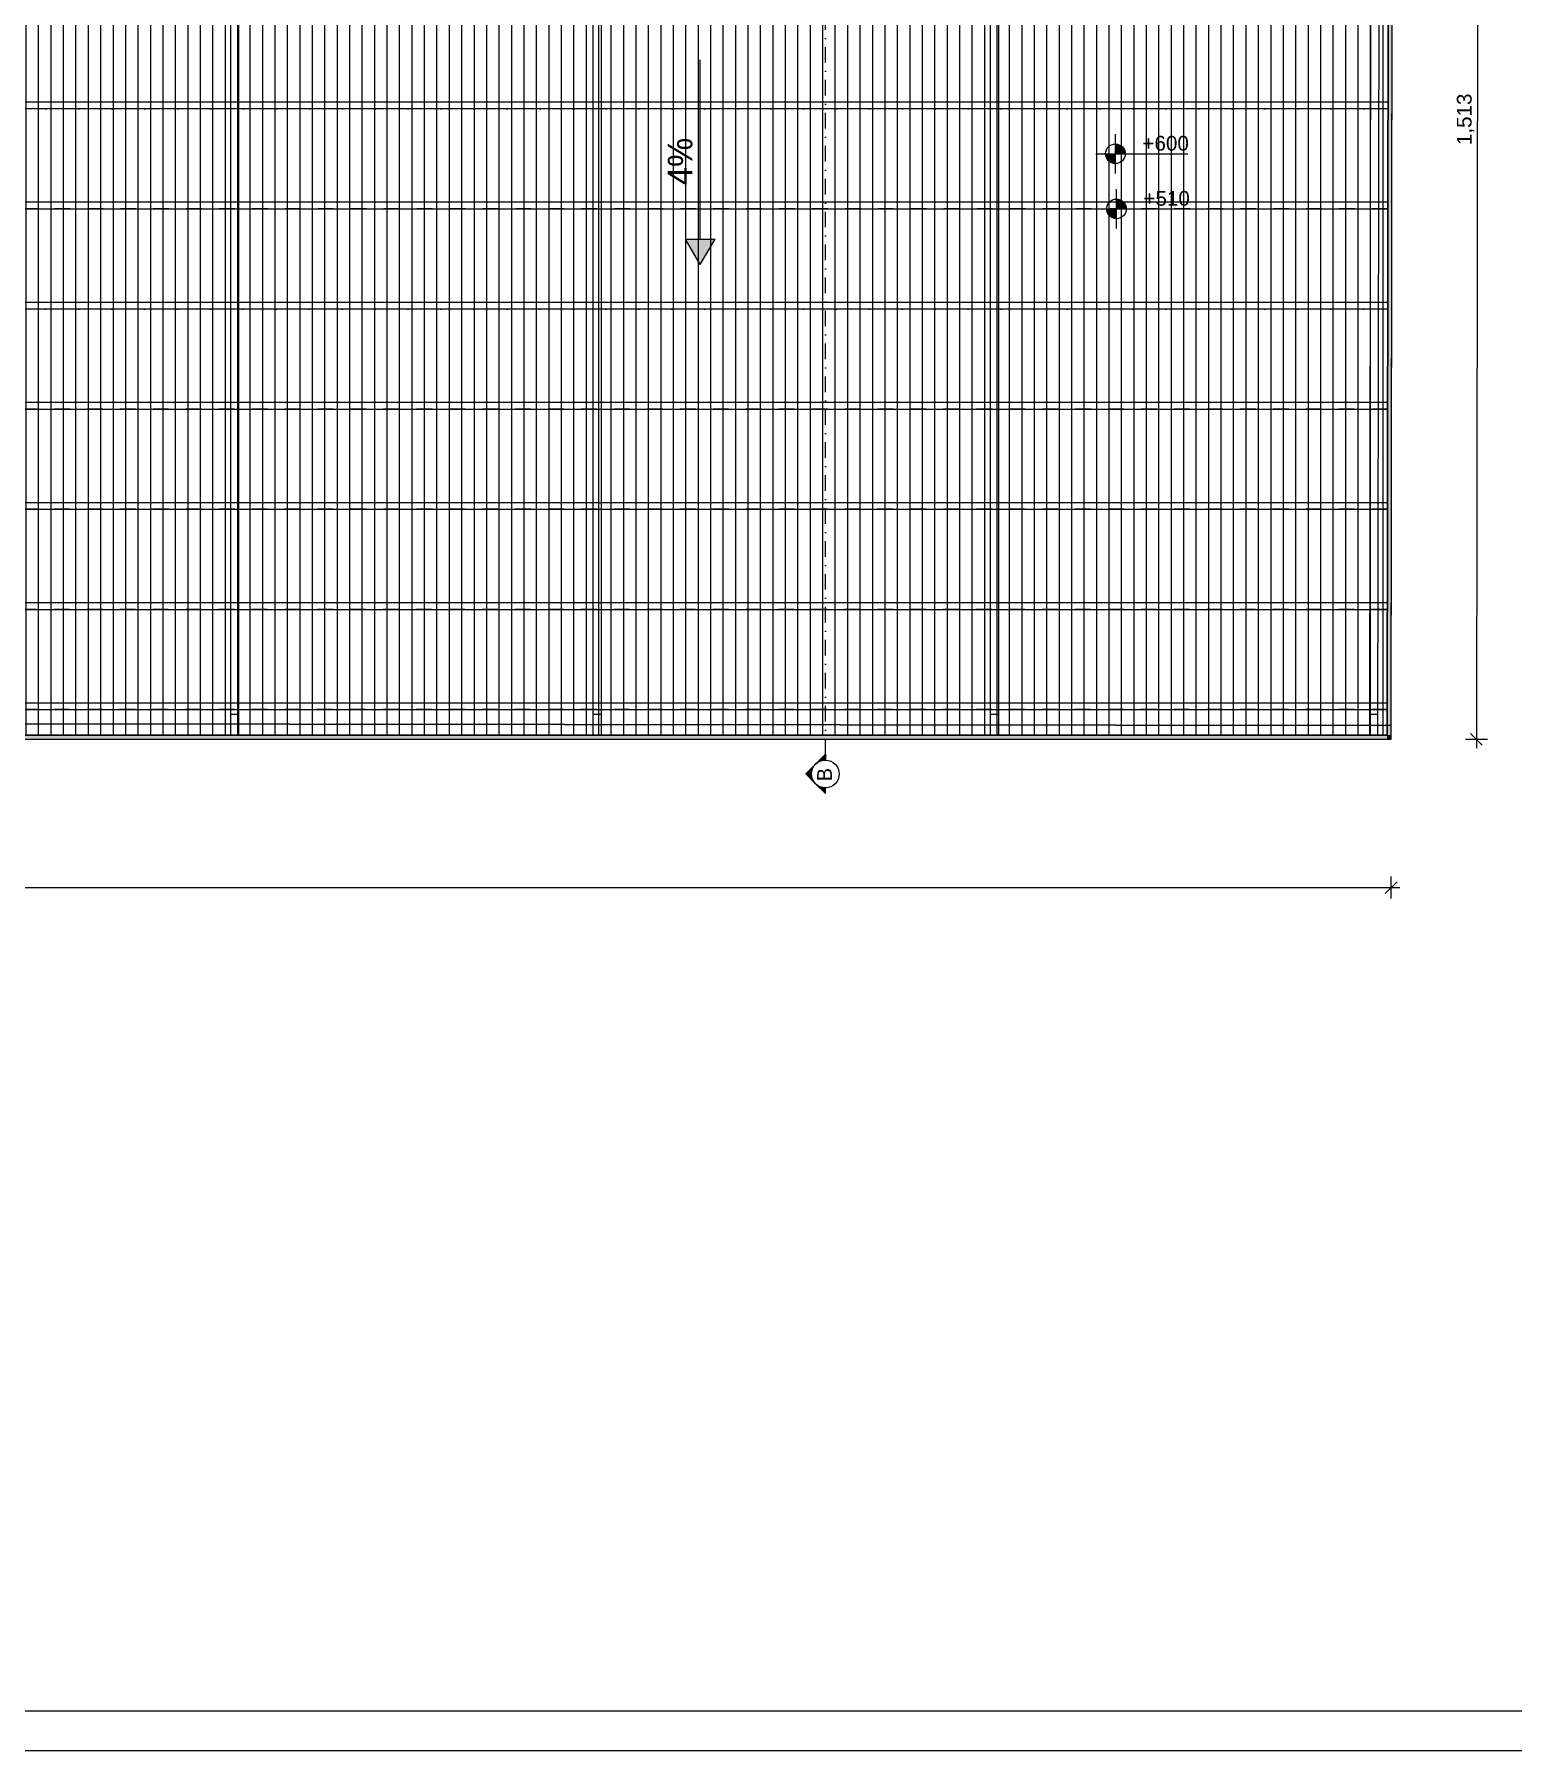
# Model space of a CAD drawing. Header units: millimetres. Extents: x 103307 to 160698, y 10268 to 50848.
# Drawn here: x 132099 to 150151, y 10268 to 31230 of the extents above; entities that cross this region are included whole.
import ezdxf

# ---------------------------------------------------------------- set-up
doc = ezdxf.new("R2010")
doc.units = ezdxf.units.MM
doc.header["$MEASUREMENT"] = 0
doc.linetypes.add('Dot & Dashed', pattern=[402.166657447815, 190.499999999958, -105.83333333331, 0, -105.833324114547])
for name, color, linetype, lineweight in [('02. Tabela Projekti zbatues_Pen_No__1', 7, 'Continuous', 5), ('0_Pen_No__7', 7, 'Continuous', 5), ('A - kanalet e ventilimit_Pen_No__22', 8, 'Continuous', 5), ('A - Pllaka meskatit_Pen_No__7', 7, 'Continuous', 5), ('Structural - Bearing_Pen_No__1', 7, 'Continuous', 5)]:
    doc.layers.add(name, color=color, linetype=linetype, lineweight=lineweight)
for name, color, linetype, lineweight, true_color in [('0_Pen_No__241', 7, 'Continuous', 5, 0xe8e8e8), ('0_Pen_No__68', 7, 'Continuous', 5, 0xfd4435), ('A - Dimenzionimi_Pen_No__61', 7, 'Continuous', 5, 0x6a6a6a), ('A - Dimenzionimi_Pen_No__81', 7, 'Continuous', 5, 0x6a6a6a), ('A - kanalet e ventilimit_Pen_No__82', 7, 'Continuous', 5, 0xaaaaaa), ('A - Muret_Pen_No__108', 7, 'Continuous', 5, 0xfd8379), ('A - Muret_Pen_No__68', 7, 'Continuous', 5, 0xfd4435), ('Dimensioning - General_Pen_No__176', 7, 'Continuous', 5, 0x93a0c6), ('Drawing & Figure_Pen_No__3', 7, 'Continuous', 5, 0xff6600), ('Marker - Section_Pen_No__48', 7, 'Continuous', 5, 0xa80f02), ('Marker - Section_Pen_No__8', 7, 'Continuous', 20, 0xa80f02), ('Structural - Bearing_Pen_No__162', 7, 'Continuous', 5, 0xaaaaaa)]:
    doc.layers.add(name, color=color, linetype=linetype, lineweight=lineweight, true_color=true_color)
for name, color, linetype in [('A - Dimenzionimi', 7, 'Continuous'), ('A - kanalet e ventilimit', 7, 'Continuous'), ('A - Muret', 7, 'Continuous'), ('A - Pllaka meskatit', 7, 'Continuous'), ('Dimensioning - General', 7, 'Continuous'), ('Marker - Section', 7, 'Continuous'), ('Structural - Bearing', 7, 'Continuous')]:
    doc.layers.add(name, color=color, linetype=linetype)
doc.styles.add('GENERATED_STYLE_2', font='')
doc.styles.add('GENERATED_STYLE_3', font='')
doc.styles.get('GENERATED_STYLE_2').set_extended_font_data('Century Gothic')
doc.styles.get('GENERATED_STYLE_3').set_extended_font_data('Arial')
doc.dimstyles.new('GENERATED_STYLE__1', dxfattribs={"dimtxt": 180, "dimasz": 136.8, "dimexe": 0.18, "dimexo": 100000, "dimgap": 0, "dimtad": 1, "dimtih": 1, "dimtoh": 1, "dimdec": 0, "dimlfac": 0.1, "dimzin": 0, "dimdsep": 46, "dimtxsty": 'GENERATED_STYLE_3', "dimblk": 'ARROWHEAD_6', "dimblk1": 'ARROWHEAD_6', "dimblk2": 'ARROWHEAD_6', "dimcen": 0.09, "dimclrd": 256, "dimclre": 256, "dimclrt": 256, "dimadec": 0, "dimazin": 0, "dimtfac": 1, "dimtdec": 4, "dimtmove": 0, "dimatfit": 3, "dimfxl": 0, "dimtolj": 1, "dimtzin": 0, "dimarcsym": 0})
doc.dimstyles.new('GENERATED_STYLE__2', dxfattribs={"dimtxt": 180, "dimasz": 136.8, "dimexe": 0.18, "dimexo": 100000, "dimgap": 0, "dimtad": 1, "dimdec": 0, "dimlfac": 0.1, "dimzin": 0, "dimdsep": 46, "dimtxsty": 'GENERATED_STYLE_3', "dimblk": 'ARROWHEAD_6', "dimblk1": 'ARROWHEAD_6', "dimblk2": 'ARROWHEAD_6', "dimcen": 0.09, "dimclrd": 256, "dimclre": 256, "dimclrt": 256, "dimadec": 0, "dimazin": 0, "dimtfac": 1, "dimtdec": 4, "dimtmove": 0, "dimatfit": 3, "dimfxl": 0, "dimtolj": 1, "dimtzin": 0, "dimarcsym": 0})

# ---------------------------------------------------------------- blocks, each defined once
blk = doc.blocks.new('Slab_1', base_point=(111662.1150715509, 22622.3308062784))
at = {"layer": 'A - Pllaka meskatit_Pen_No__7', "color": 7, "linetype": 'Continuous', "lineweight": 5, "flags": 128}
blk.add_lwpolyline([(111662.1150715509, 22622.3308062784), (148666.6471793087, 22622.33080627837), (148666.8824153272, 22788.77028288011), (111666.3033220021, 22832.39088226693)], close=True, dxfattribs=at)
blk = doc.blocks.new('Beam_1', base_point=(148501.996119065, 22922.36161985482))
at = {"layer": 'Structural - Bearing_Pen_No__162', "linetype": 'Continuous', "lineweight": 5, "true_color": 0xaaaaaa}
for points in [[(148423.033927297, 37601.04438477515), (148523.0338239365, 37600.90106146196), (148523.1771472497, 37700.90090587273), (148423.1770446794, 37700.90090587273)], [(148521.7997817679, 36739.87816075269), (148421.799884475, 36740.02148348586), (148421.6042313963, 36603.50938008889), (148521.6041286893, 36603.36605735571)], [(148521.4240235664, 36477.70215607984), (148421.4241262735, 36477.84547881301), (148421.2808036144, 36377.84563324047), (148521.2807009073, 36377.70231050729)], [(148519.9419310765, 35443.60872601372), (148419.9420337835, 35443.75204874689), (148419.7388392247, 35301.97806375991), (148519.7387365176, 35301.83474102674)], [(148519.6708998837, 35254.50340512517), (148419.6710025908, 35254.64672785834), (148419.5276799317, 35154.64688228579), (148519.5275772248, 35154.50355955262)], [(148518.0656881133, 34134.50653776033), (148418.0657908204, 34134.6498604935), (148417.7745562493, 33931.44813133113), (148517.7744535422, 33931.30480859796)], [(148517.4058304614, 33674.1071582036), (148417.4059331684, 33674.25048093677), (148415.4750595978, 32327.03113560718), (148515.4749568907, 32326.887812874)]]:
    blk.add_hatch(color=253, dxfattribs=at).paths.add_polyline_path(points)
at = {"layer": 'Structural - Bearing_Pen_No__1', "color": 7, "linetype": 'Continuous', "lineweight": 5}
for p, q in [((148423.1772499558, 37701.04422976793), (148401.6379149391, 22672.5051993557)), ((148423.1770446794, 37700.90090587273), (148423.033927297, 37601.04438477515)), ((148523.1771472497, 37700.90090587273), (148423.1770446794, 37700.90090587273)), ((148523.1771472488, 37700.90090703476), (148423.1772499558, 37701.04422976793)), ((148523.1771472488, 37700.90090703476), (148501.637812232, 22672.36187662253)), ((148523.1771472497, 37700.90090587273), (148523.0338239365, 37600.90106146196)), ((148421.799884475, 36740.02148348586), (148421.6042313963, 36603.50938008889)), ((148521.7997817679, 36739.87816075269), (148521.6041286893, 36603.36605735571)), ((148421.4241262735, 36477.84547881301), (148421.2808036144, 36377.84563324047)), ((148521.4240235664, 36477.70215607984), (148521.2807009073, 36377.70231050729)), ((148419.9420337835, 35443.75204874689), (148419.7388392247, 35301.97806375991)), ((148519.9419310765, 35443.60872601372), (148519.7387365176, 35301.83474102674)), ((148419.6710025908, 35254.64672785834), (148419.5276799317, 35154.64688228579)), ((148519.6708998837, 35254.50340512517), (148519.5275772248, 35154.50355955262)), ((148418.0657908204, 34134.6498604935), (148417.7745562493, 33931.44813133113)), ((148518.0656881133, 34134.50653776033), (148517.7744535422, 33931.30480859796)), ((148417.4059331684, 33674.25048093677), (148415.4750595978, 32327.03113560718)), ((148517.4058304614, 33674.1071582036), (148515.4749568907, 32326.887812874)), ((148501.637812232, 22672.36187662253), (148401.6379149391, 22672.5051993557))]:
    blk.add_line(p, q, dxfattribs=at)
at = {"layer": 'Structural - Bearing_Pen_No__1', "color": 7, "linetype": 'Dot & Dashed', "lineweight": 5}
blk.add_line((148501.996119065, 22922.36161985482), (148401.996221772, 22922.50494258799), dxfattribs=at)
blk = doc.blocks.new('Beam_2', base_point=(143870.5310283041, 22922.34644015767))
at = {"layer": 'Structural - Bearing_Pen_No__162', "linetype": 'Continuous', "lineweight": 5, "true_color": 0xaaaaaa}
for points in [[(143870.5310283041, 37700.9009059594), (143770.5310283041, 37700.9009059594), (143770.5310283041, 37600.90095767983), (143870.5310283041, 37600.90095767983)], [(143870.5310283041, 36739.87717263815), (143770.5310283041, 36739.87717263815), (143770.5310283041, 36603.36492903343), (143870.5310283041, 36603.36492903343)], [(143870.5310283041, 36477.70089869169), (143770.5310283041, 36477.70089869169), (143770.5310283041, 36377.70095041212), (143870.5310283041, 36377.70095041212)], [(143870.5310283041, 35443.6064065373), (143770.5310283041, 35443.6064065373), (143770.5310283041, 35301.83227593824), (143870.5310283041, 35301.83227593824)], [(143870.5310283041, 35254.500891424), (143770.5310283041, 35254.500891424), (143770.5310283041, 35154.50094314442), (143870.5310283041, 35154.50094314442)], [(143870.5310283041, 34134.50287374187), (143770.5310283041, 34134.50287374187), (143770.5310283041, 33931.30093587672), (143870.5310283041, 33931.30093587672)], [(143870.5310283041, 33674.10302132188), (143770.5310283041, 33674.10302132188), (143770.5310283041, 32326.8822923012), (143870.5310283041, 32326.8822923012)]]:
    blk.add_hatch(color=253, dxfattribs=at).paths.add_polyline_path(points)
at = {"layer": 'Structural - Bearing_Pen_No__1', "color": 7, "linetype": 'Continuous', "lineweight": 5}
for p, q in [((143870.5310283041, 37700.90090595965), (143770.5310283041, 37700.90090595965)), ((143770.5310283041, 37700.90090595965), (143770.5310283041, 22672.34644015768)), ((143770.5310283041, 37700.9009059594), (143770.5310283041, 37600.90095767983)), ((143870.5310283041, 37700.90090595965), (143870.5310283041, 22672.34644015768)), ((143870.5310283041, 37700.9009059594), (143870.5310283041, 37600.90095767983)), ((143770.5310283041, 36739.87717263815), (143770.5310283041, 36603.36492903343)), ((143870.5310283041, 36739.87717263815), (143870.5310283041, 36603.36492903343)), ((143770.5310283041, 36477.70089869169), (143770.5310283041, 36377.70095041212)), ((143870.5310283041, 36477.70089869169), (143870.5310283041, 36377.70095041212)), ((143770.5310283041, 35443.6064065373), (143770.5310283041, 35301.83227593824)), ((143870.5310283041, 35443.6064065373), (143870.5310283041, 35301.83227593824)), ((143770.5310283041, 35254.500891424), (143770.5310283041, 35154.50094314442)), ((143870.5310283041, 35254.500891424), (143870.5310283041, 35154.50094314442)), ((143770.5310283041, 34134.50287374187), (143770.5310283041, 33931.30093587672)), ((143870.5310283041, 34134.50287374187), (143870.5310283041, 33931.30093587672)), ((143770.5310283041, 33674.10302132188), (143770.5310283041, 32326.8822923012)), ((143870.5310283041, 33674.10302132188), (143870.5310283041, 32326.8822923012)), ((143870.5310283041, 22672.34644015768), (143770.5310283041, 22672.34644015768))]:
    blk.add_line(p, q, dxfattribs=at)
at = {"layer": 'Structural - Bearing_Pen_No__1', "color": 7, "linetype": 'Dot & Dashed', "lineweight": 5}
blk.add_line((143870.5310283041, 22922.34644015767), (143770.5310283041, 22922.34644015767), dxfattribs=at)
blk = doc.blocks.new('Beam_3', base_point=(139020.5305582234, 22922.34644015767))
at = {"layer": 'Structural - Bearing_Pen_No__162', "linetype": 'Continuous', "lineweight": 5, "true_color": 0xaaaaaa}
for points in [[(139020.5305582234, 37700.9009059594), (138920.5305582235, 37700.9009059594), (138920.5305582235, 37600.90095767983), (139020.5305582234, 37600.90095767983)], [(139020.5305582234, 36739.87717263815), (138920.5305582235, 36739.87717263815), (138920.5305582235, 36603.36492903343), (139020.5305582234, 36603.36492903343)], [(139020.5305582234, 36477.70089869169), (138920.5305582235, 36477.70089869169), (138920.5305582235, 36377.70095041212), (139020.5305582234, 36377.70095041212)], [(139020.5305582234, 35443.6064065373), (138920.5305582235, 35443.6064065373), (138920.5305582235, 35301.83227593824), (139020.5305582234, 35301.83227593824)], [(139020.5305582234, 35254.500891424), (138920.5305582235, 35254.500891424), (138920.5305582235, 35154.50094314442), (139020.5305582234, 35154.50094314442)], [(139020.5305582234, 34134.50287374187), (138920.5305582235, 34134.50287374187), (138920.5305582235, 33931.30093587672), (139020.5305582234, 33931.30093587672)], [(139020.5305582234, 33674.10302132188), (138920.5305582235, 33674.10302132188), (138920.5305582235, 32326.8822923012), (139020.5305582234, 32326.8822923012)]]:
    blk.add_hatch(color=253, dxfattribs=at).paths.add_polyline_path(points)
at = {"layer": 'Structural - Bearing_Pen_No__1', "color": 7, "linetype": 'Continuous', "lineweight": 5}
for p, q in [((139020.5305582234, 37700.90090595965), (138920.5305582235, 37700.90090595965)), ((138920.5305582235, 37700.90090595965), (138920.5305582235, 22672.34644015768)), ((138920.5305582235, 37700.9009059594), (138920.5305582235, 37600.90095767983)), ((139020.5305582234, 37700.90090595965), (139020.5305582234, 22672.34644015768)), ((139020.5305582234, 37700.9009059594), (139020.5305582234, 37600.90095767983)), ((138920.5305582235, 36739.87717263815), (138920.5305582235, 36603.36492903343)), ((139020.5305582234, 36739.87717263815), (139020.5305582234, 36603.36492903343)), ((138920.5305582235, 36477.70089869169), (138920.5305582235, 36377.70095041212)), ((139020.5305582234, 36477.70089869169), (139020.5305582234, 36377.70095041212)), ((138920.5305582235, 35443.6064065373), (138920.5305582235, 35301.83227593824)), ((139020.5305582234, 35443.6064065373), (139020.5305582234, 35301.83227593824)), ((138920.5305582235, 35254.500891424), (138920.5305582235, 35154.50094314442)), ((139020.5305582234, 35254.500891424), (139020.5305582234, 35154.50094314442)), ((138920.5305582235, 34134.50287374187), (138920.5305582235, 33931.30093587672)), ((139020.5305582234, 34134.50287374187), (139020.5305582234, 33931.30093587672)), ((138920.5305582235, 33674.10302132188), (138920.5305582235, 32326.8822923012)), ((139020.5305582234, 33674.10302132188), (139020.5305582234, 32326.8822923012)), ((139020.5305582234, 22672.34644015768), (138920.5305582235, 22672.34644015768))]:
    blk.add_line(p, q, dxfattribs=at)
at = {"layer": 'Structural - Bearing_Pen_No__1', "color": 7, "linetype": 'Dot & Dashed', "lineweight": 5}
blk.add_line((139020.5305582234, 22922.34644015767), (138920.5305582235, 22922.34644015767), dxfattribs=at)
blk = doc.blocks.new('Beam_4', base_point=(134593.38405538, 22922.34644015767))
at = {"layer": 'Structural - Bearing_Pen_No__162', "linetype": 'Continuous', "lineweight": 5, "true_color": 0xaaaaaa}
for points in [[(134493.9284221397, 37700.90090701573), (134493.8971535133, 37600.90095767983), (134593.38405538, 37600.90095767983), (134593.38405538, 37700.90090701573)], [(134493.6279225602, 36739.87717263815), (134493.5852370566, 36603.36492903343), (134593.3840562081, 36603.36492903343), (134593.3840562081, 36739.87717263815)], [(134493.5459432398, 36477.70089825791), (134493.5146746134, 36377.70095041212), (134593.38405538, 36377.70095041212), (134593.38405538, 36477.70089825791)], [(134593.38405538, 35443.6064065373), (134493.3840553801, 35443.6064065373), (134493.3840553801, 35301.83227593824), (134593.38405538, 35301.83227593824)], [(134593.38405538, 35254.500891424), (134493.3840553801, 35254.500891424), (134493.3840553801, 35154.50094314442), (134593.38405538, 35154.50094314442)], [(134593.38405538, 34134.50287374187), (134493.3840553801, 34134.50287374187), (134493.3840553801, 33931.30093587672), (134593.38405538, 33931.30093587672)], [(134593.38405538, 33674.10302132188), (134493.3840553801, 33674.10302132188), (134493.3840553801, 32326.8822923012), (134593.38405538, 32326.8822923012)]]:
    blk.add_hatch(color=253, dxfattribs=at).paths.add_polyline_path(points)
at = {"layer": 'Structural - Bearing_Pen_No__1', "color": 7, "linetype": 'Continuous', "lineweight": 5}
for p, q in [((134593.38405538, 37700.90090595965), (134493.3840553801, 37700.90090595965)), ((134493.3840553801, 37700.90090595965), (134493.3840553801, 22672.34644015768)), ((134493.9284221397, 37700.90090701573), (134493.8971535133, 37600.90095767983)), ((134593.38405538, 37700.90090595965), (134593.38405538, 22672.34644015768)), ((134593.38405538, 37700.90090701573), (134593.38405538, 37600.90095767983)), ((134493.6279225602, 36739.87717263815), (134493.5852370566, 36603.36492903343)), ((134593.3840562081, 36739.87717263815), (134593.3840562081, 36603.36492903343)), ((134493.5459432398, 36477.70089825791), (134493.5146746134, 36377.70095041212)), ((134593.38405538, 36477.70089825791), (134593.38405538, 36377.70095041212)), ((134493.3840553801, 35443.6064065373), (134493.3840553801, 35301.83227593824)), ((134593.38405538, 35443.6064065373), (134593.38405538, 35301.83227593824)), ((134493.3840553801, 35254.500891424), (134493.3840553801, 35154.50094314442)), ((134593.38405538, 35254.500891424), (134593.38405538, 35154.50094314442)), ((134493.3840553801, 34134.50287374187), (134493.3840553801, 33931.30093587672)), ((134593.38405538, 34134.50287374187), (134593.38405538, 33931.30093587672)), ((134493.3840553801, 33674.10302132188), (134493.3840553801, 32326.8822923012)), ((134593.38405538, 33674.10302132188), (134593.38405538, 32326.8822923012)), ((134593.38405538, 22672.34644015768), (134493.3840553801, 22672.34644015768))]:
    blk.add_line(p, q, dxfattribs=at)
at = {"layer": 'Structural - Bearing_Pen_No__1', "color": 7, "linetype": 'Dot & Dashed', "lineweight": 5}
blk.add_line((134593.38405538, 22922.34644015767), (134493.3840553801, 22922.34644015767), dxfattribs=at)
blk = doc.blocks.new('Beam_9', base_point=(148617.1562708446, 22982.44115097804))
at = {"layer": 'Structural - Bearing_Pen_No__1', "color": 7, "linetype": 'Continuous', "lineweight": 5}
for p, q in [((148617.1562708446, 23062.22046157876), (111719.3050136127, 23062.22046157876)), ((148617.1562708446, 23062.22046157876), (148617.1562708446, 22979.47207704515)), ((148617.1562708446, 22979.47207704515), (111719.3050136127, 22979.47207704515))]:
    blk.add_line(p, q, dxfattribs=at)
at = {"layer": 'Structural - Bearing_Pen_No__1', "color": 7, "linetype": 'Dot & Dashed', "lineweight": 5}
blk.add_line((148617.1562708446, 22982.44115097804), (111719.3050136127, 22982.44115097804), dxfattribs=at)
blk = doc.blocks.new('Beam_10', base_point=(148618.886008502, 24205.79561678004))
at = {"layer": 'Structural - Bearing_Pen_No__1', "color": 7, "linetype": 'Continuous', "lineweight": 5}
for p, q in [((148618.886008502, 24285.57492738076), (111743.6966780878, 24285.57492738076)), ((148618.886008502, 24202.82654284716), (111743.6966780878, 24202.82654284716)), ((148618.886008502, 24285.57492738076), (148618.886008502, 24202.82654284716))]:
    blk.add_line(p, q, dxfattribs=at)
at = {"layer": 'Structural - Bearing_Pen_No__1', "color": 7, "linetype": 'Dot & Dashed', "lineweight": 5}
blk.add_line((148618.886008502, 24205.79561678004), (111743.6966780878, 24205.79561678004), dxfattribs=at)
blk = doc.blocks.new('Beam_11', base_point=(148620.6155277556, 25428.99561678003))
at = {"layer": 'Structural - Bearing_Pen_No__1', "color": 7, "linetype": 'Continuous', "lineweight": 5}
for p, q in [((148620.6155277556, 25508.77492738075), (111768.0852627706, 25508.77492738075)), ((148620.6155277556, 25426.02654284715), (111768.0852627706, 25426.02654284715)), ((148620.6155277556, 25508.77492738075), (148620.6155277556, 25426.02654284715))]:
    blk.add_line(p, q, dxfattribs=at)
at = {"layer": 'Structural - Bearing_Pen_No__1', "color": 7, "linetype": 'Dot & Dashed', "lineweight": 5}
blk.add_line((148620.6155277556, 25428.99561678003), (111768.0852627706, 25428.99561678003), dxfattribs=at)
blk = doc.blocks.new('Beam_12', base_point=(148622.3450470092, 26652.19561678004))
at = {"layer": 'Structural - Bearing_Pen_No__1', "color": 7, "linetype": 'Continuous', "lineweight": 5}
for p, q in [((148622.3450470092, 26731.97492738075), (111792.4738474535, 26731.97492738075)), ((148622.3450470092, 26649.22654284715), (111792.4738474535, 26649.22654284715)), ((148622.3450470092, 26731.97492738075), (148622.3450470092, 26649.22654284715))]:
    blk.add_line(p, q, dxfattribs=at)
at = {"layer": 'Structural - Bearing_Pen_No__1', "color": 7, "linetype": 'Dot & Dashed', "lineweight": 5}
blk.add_line((148622.3450470092, 26652.19561678004), (111792.4738474535, 26652.19561678004), dxfattribs=at)
blk = doc.blocks.new('Beam_13', base_point=(148624.0745662627, 27875.39561678004))
at = {"layer": 'Structural - Bearing_Pen_No__1', "color": 7, "linetype": 'Continuous', "lineweight": 5}
for p, q in [((148624.0745662627, 27955.17492738074), (111816.8624321363, 27955.17492738074)), ((148624.0745662627, 27955.17492738074), (148624.0745662627, 27872.42654284714)), ((148624.0745662627, 27872.42654284714), (111816.8624321363, 27872.42654284714))]:
    blk.add_line(p, q, dxfattribs=at)
at = {"layer": 'Structural - Bearing_Pen_No__1', "color": 7, "linetype": 'Dot & Dashed', "lineweight": 5}
blk.add_line((148624.0745662627, 27875.39561678004), (111816.8624321363, 27875.39561678004), dxfattribs=at)
blk = doc.blocks.new('Beam_14', base_point=(148625.8040855163, 29098.59561678004))
at = {"layer": 'Structural - Bearing_Pen_No__1', "color": 7, "linetype": 'Continuous', "lineweight": 5}
for p, q in [((148625.8040855163, 29178.37492738075), (111841.2510168189, 29178.37492738075)), ((148625.8040855163, 29178.37492738075), (148625.8040855163, 29095.62654284715)), ((148625.8040855163, 29095.62654284715), (111841.2510168189, 29095.62654284715))]:
    blk.add_line(p, q, dxfattribs=at)
at = {"layer": 'Structural - Bearing_Pen_No__1', "color": 7, "linetype": 'Dot & Dashed', "lineweight": 5}
blk.add_line((148625.8040855163, 29098.59561678004), (111841.2510168189, 29098.59561678004), dxfattribs=at)
blk = doc.blocks.new('Beam_15', base_point=(148627.533495568, 30321.71838387899))
at = {"layer": 'Structural - Bearing_Pen_No__1', "color": 7, "linetype": 'Continuous', "lineweight": 5}
for p, q in [((148627.533495568, 30401.49769447971), (111865.6380616055, 30401.49769447971)), ((148627.533495568, 30401.49769447971), (148627.533495568, 30318.74930994611)), ((148627.533495568, 30318.74930994611), (111865.6380616055, 30318.74930994611))]:
    blk.add_line(p, q, dxfattribs=at)
at = {"layer": 'Structural - Bearing_Pen_No__1', "color": 7, "linetype": 'Dot & Dashed', "lineweight": 5}
blk.add_line((148627.533495568, 30321.71838387899), (111865.6380616055, 30321.71838387899), dxfattribs=at)
blk = doc.blocks.new('*D27', base_point=(1146983.782064334, 83970.2779358992))
at = {"layer": 'A - Dimenzionimi_Pen_No__81', "color": 251, "linetype": 'Continuous', "lineweight": 5, "true_color": 0x6a6a6a}
for p, q in [((111554.1150715509, 40709.63643011418), (111662.1150715509, 40709.63643011418)), ((111734.1150715508, 40781.63643011418), (111590.1150715511, 40637.63643011418)), ((111662.1150715509, 40574.63643011418), (111662.1150715509, 40844.63643011418)), ((111662.1150715509, 40709.63643011418), (148688.0290333597, 40709.63643011418)), ((148616.0290333597, 40637.63643011418), (148760.0290333597, 40781.63643011418)), ((148688.0290333597, 40574.63643011418), (148688.0290333597, 40844.63643011418)), ((148688.0290333597, 40709.63643011418), (148796.0290333597, 40709.63643011418))]:
    blk.add_line(p, q, dxfattribs=at)
at = {"layer": 'A - Dimenzionimi_Pen_No__61', "color": 251, "lineweight": 5, "true_color": 0x6a6a6a, "insert": (129867.3233560317, 40745.63643154469), "char_height": 180, "attachment_point": 7, "style": 'GENERATED_STYLE_3'}
blk.add_mtext('\\A1;{\\pql;\\fArial|b0|i0|c0|p34;3,703}', dxfattribs=at)
blk = doc.blocks.new('ARROWHEAD_6')
at = {"color": 0, "linetype": 'Continuous', "lineweight": 0}
for p, q in [((0, 0), (-1, 0)), ((-0.5, -0.5), (0.5, 0.5))]:
    blk.add_line(p, q, dxfattribs=at)
blk = doc.blocks.new('*D30', base_point=(1146983.782064334, 83970.2779358992))
at = {"layer": 'A - Dimenzionimi_Pen_No__81', "color": 251, "linetype": 'Continuous', "lineweight": 5, "true_color": 0x6a6a6a}
for p, q in [((109273.0039925905, 37750.90090644241), (109003.0039925905, 37750.90090644241)), ((109210.0039925904, 37678.90090644241), (109066.0039925906, 37822.90090644241)), ((109138.0039925905, 37750.90090644241), (109138.0039925905, 37858.90090644241)), ((109138.0039925905, 22622.3308062784), (109138.0039925905, 37750.90090644241)), ((109066.0039925906, 22694.3308062784), (109210.0039925904, 22550.3308062784)), ((109273.0039925905, 22622.3308062784), (109003.0039925905, 22622.3308062784)), ((109138.0039925905, 22514.3308062784), (109138.0039925905, 22622.3308062784))]:
    blk.add_line(p, q, dxfattribs=at)
at = {"layer": 'A - Dimenzionimi_Pen_No__61', "color": 251, "lineweight": 5, "true_color": 0x6a6a6a, "insert": (109102.00399116, 29878.86715993668), "char_height": 180, "attachment_point": 7, "rotation": 90, "style": 'GENERATED_STYLE_3'}
blk.add_mtext('\\A1;{\\pql;\\fArial|b0|i0|c0|p34;1,513}', dxfattribs=at)
blk = doc.blocks.new('*D31', base_point=(1146983.782064334, 83970.2779358992))
at = {"layer": 'A - Dimenzionimi_Pen_No__81', "color": 251, "linetype": 'Continuous', "lineweight": 5, "true_color": 0x6a6a6a}
for p, q in [((111554.1150715509, 20809.32081511522), (111662.1150715509, 20809.32081511522)), ((111734.1150715508, 20881.32081511522), (111590.1150715511, 20737.32081511522)), ((111662.1150715509, 20674.32081511522), (111662.1150715509, 20944.32081511522)), ((111662.1150715509, 20809.32081511522), (148666.6471793087, 20809.32081511522)), ((148594.6471793087, 20737.32081511522), (148738.6471793087, 20881.32081511522)), ((148666.6471793087, 20674.32081511522), (148666.6471793087, 20944.32081511522)), ((148666.6471793087, 20809.32081511522), (148774.6471793087, 20809.32081511522))]:
    blk.add_line(p, q, dxfattribs=at)
at = {"layer": 'A - Dimenzionimi_Pen_No__61', "color": 251, "lineweight": 5, "true_color": 0x6a6a6a, "insert": (129856.6324290062, 20845.32081654573), "char_height": 180, "attachment_point": 7, "style": 'GENERATED_STYLE_3'}
blk.add_mtext('\\A1;{\\pql;\\fArial|b0|i0|c0|p34;3,700}', dxfattribs=at)
blk = doc.blocks.new('*D32', base_point=(1146983.782064334, 83970.2779358992))
at = {"layer": 'A - Dimenzionimi_Pen_No__81', "color": 251, "linetype": 'Continuous', "lineweight": 5, "true_color": 0x6a6a6a}
for p, q in [((149594.5483827167, 37749.61968394122), (149864.5481130495, 37749.23808179444)), ((149801.4464153994, 37677.32719420661), (149657.6500803668, 37821.53057152906)), ((149729.5482478831, 37749.42888286783), (149708.1663938321, 22620.85878270384)), ((149729.7008887419, 37857.42877500096), (149729.5482478831, 37749.42888286783)), ((149636.2682263157, 22692.96047136506), (149780.0645613484, 22548.75709404261)), ((149573.1665286657, 22621.04958377722), (149843.1662589984, 22620.66798163045)), ((149708.1663938321, 22620.85878270384), (149708.0137529734, 22512.85889057071))]:
    blk.add_line(p, q, dxfattribs=at)
at = {"layer": 'A - Dimenzionimi_Pen_No__61', "color": 251, "lineweight": 5, "true_color": 0x6a6a6a, "insert": (149682.4224014449, 29877.4463240197), "char_height": 180, "attachment_point": 7, "rotation": 89.91902148243643, "style": 'GENERATED_STYLE_3'}
blk.add_mtext('\\A1;{\\pql;\\fArial|b0|i0|c0|p34;1,513}', dxfattribs=at)
blk = doc.blocks.new('Level Dimension_2', base_point=(145300.0244875033, 29771.4204095668))
at = {"layer": 'Dimensioning - General_Pen_No__176', "linetype": 'Continuous', "lineweight": 5, "true_color": 0x93a0c6}
for points in [[(145300.0244875033, 29771.4204095668), (145180.0244875033, 29771.4204095668), (145189.158943602, 29725.49839768299), (145215.171673761, 29686.56759582442), (145254.1024756195, 29660.55486566544), (145300.0244875033, 29651.4204095668)], [(145300.0244875033, 29771.4204095668), (145420.0244875033, 29771.4204095668), (145410.8900314047, 29817.34242145061), (145384.8773012457, 29856.27322330919), (145345.9464993872, 29882.28595346816), (145300.0244875033, 29891.4204095668)]]:
    blk.add_hatch(color=253, dxfattribs=at).paths.add_polyline_path(points)
at = {"layer": 'Dimensioning - General_Pen_No__176', "color": 253, "linetype": 'Continuous', "lineweight": 5, "true_color": 0x93a0c6}
for p, q in [((145300.0244875033, 29531.4204095668), (145300.0244875033, 30011.4204095668)), ((145060.0244875033, 29771.4204095668), (146184.6314973912, 29771.4204095668))]:
    blk.add_line(p, q, dxfattribs=at)
blk.add_circle((145300.0244875033, 29771.4204095668), 120, dxfattribs=at)
at = {"layer": 'Dimensioning - General_Pen_No__176', "color": 253, "lineweight": 5, "true_color": 0x93a0c6, "insert": (145630.0244924473, 29807.4204095668), "char_height": 180, "attachment_point": 7, "style": 'GENERATED_STYLE_3'}
blk.add_mtext('\\A1;{\\pql;\\fArial|b0|i0|c0|p34;+600}', dxfattribs=at)
blk = doc.blocks.new('Wall_1', base_point=(148666.6471793087, 22622.33080627835))
at = {"layer": 'A - kanalet e ventilimit_Pen_No__82', "linetype": 'Continuous', "lineweight": 0, "true_color": 0xe9e9e9}
for points in [[(148638.0289835895, 37750.90090622305), (148637.9583162866, 37700.90090644235), (148688.0290333597, 37750.90090622305)], [(148688.0290333597, 37750.90090622329), (148637.9583162863, 37700.90090644236), (148687.9583660568, 37700.90090644236)], [(148666.7178464434, 22672.33080627836), (148687.958366225, 37700.90090644236), (148637.9583162863, 37700.90090644236), (148616.7177965052, 22672.33080627836)], [(148616.7177967046, 22672.33080627835), (148616.6471293704, 22622.33080627835), (148666.576511955, 22622.33080627835), (148666.5766117929, 22622.4014736126)], [(148666.7178464434, 22672.33080629775), (148616.7177965051, 22672.33080629775), (148666.6471790387, 22622.33080627836)]]:
    blk.add_hatch(color=254, dxfattribs=at).paths.add_polyline_path(points)
at = {"layer": 'A - kanalet e ventilimit_Pen_No__22', "color": 8, "linetype": 'Continuous', "lineweight": 5, "flags": 128}
for points in [[(148688.0290333597, 37750.90090644235), (148638.0289834214, 37750.90090644235)], [(148666.6471793087, 22622.33080627836), (148688.0290333597, 37750.90090644235)], [(148637.9583162864, 37700.90090644236), (148616.7177965051, 22672.33080627836)], [(148666.6471793087, 22622.33080627835), (148616.6471293704, 22622.33080627836)]]:
    blk.add_lwpolyline(points, dxfattribs=at)
blk = doc.blocks.new('Wall_6', base_point=(111662.1150715509, 22622.3308062784))
at = {"layer": 'A - kanalet e ventilimit_Pen_No__82', "linetype": 'Continuous', "lineweight": 0, "true_color": 0xe9e9e9}
for points in [[(111712.1250090043, 22622.3308062784), (148616.6471293704, 22622.33080627835), (148616.7177965052, 22672.33080627835), (111713.1219262982, 22672.33080627841)], [(148666.576512174, 22622.33080627835), (148666.6471793087, 22622.33080627835), (148666.5766120506, 22622.40147334248)]]:
    blk.add_hatch(color=254, dxfattribs=at).paths.add_polyline_path(points)
at = {"layer": 'A - kanalet e ventilimit_Pen_No__22', "color": 8, "linetype": 'Continuous', "lineweight": 5, "flags": 128}
for points in [[(148616.7177965051, 22672.33080627835), (111713.1219262982, 22672.3308062784)], [(111712.1250090043, 22622.33080627839), (148616.6471293704, 22622.33080627836)]]:
    blk.add_lwpolyline(points, dxfattribs=at)
blk = doc.blocks.new('Polyline_2', base_point=(140230.4102742583, 28418.08710344033))
at = {"layer": 'A - Muret_Pen_No__108', "linetype": 'Continuous', "lineweight": 5, "true_color": 0xfd8379}
blk.add_hatch(color=11, dxfattribs=at).paths.add_polyline_path([(140230.4102742583, 28418.08710344033), (140410.4102742583, 28729.85610344033), (140050.4102742583, 28729.85610344033)])
at = {"layer": 'A - Muret_Pen_No__108', "color": 11, "linetype": 'Continuous', "lineweight": 5, "true_color": 0xfd8379}
for p, q in [((140050.4102742583, 28729.85610344033), (140410.4102742583, 28729.85610344033)), ((140230.4102742583, 28418.08710344033), (140050.4102742583, 28729.85610344033)), ((140230.4102742583, 28418.08710344033), (140410.4102742583, 28729.85610344033))]:
    blk.add_line(p, q, dxfattribs=at)
at = {"layer": 'A - Muret_Pen_No__68', "color": 20, "linetype": 'Continuous', "lineweight": 5, "true_color": 0xfd4435, "flags": 128}
blk.add_lwpolyline([(140230.4102742583, 28729.85610344033), (140230.4102742583, 30918.08710344033)], dxfattribs=at)
blk = doc.blocks.new('Level Dimension_4', base_point=(145312.2529138795, 29098.59561678004))
at = {"layer": 'Dimensioning - General_Pen_No__176', "linetype": 'Continuous', "lineweight": 5, "true_color": 0x93a0c6}
for points in [[(145312.2529138795, 29098.59561678004), (145432.2529138795, 29098.59561678004), (145423.1184577808, 29144.51762866385), (145397.1057276218, 29183.44843052243), (145358.1749257633, 29209.46116068139), (145312.2529138795, 29218.59561678003)], [(145312.2529138795, 29098.59561678004), (145192.2529138795, 29098.59561678004), (145201.3873699781, 29052.67360489623), (145227.4001001371, 29013.74280303765), (145266.3309019957, 28987.73007287869), (145312.2529138795, 28978.59561678004)]]:
    blk.add_hatch(color=253, dxfattribs=at).paths.add_polyline_path(points)
at = {"layer": 'Dimensioning - General_Pen_No__176', "color": 253, "linetype": 'Continuous', "lineweight": 5, "true_color": 0x93a0c6}
for p, q in [((145312.2529138795, 28858.59561678004), (145312.2529138795, 29338.59561678004)), ((145072.2529138795, 29098.59561678004), (146196.8599237672, 29098.59561678004))]:
    blk.add_line(p, q, dxfattribs=at)
blk.add_circle((145312.2529138795, 29098.59561678004), 120, dxfattribs=at)
at = {"layer": 'Dimensioning - General_Pen_No__176', "color": 253, "lineweight": 5, "true_color": 0x93a0c6, "insert": (145642.2529188234, 29134.59561678004), "char_height": 180, "attachment_point": 7, "style": 'GENERATED_STYLE_3'}
blk.add_mtext('\\A1;{\\pql;\\fArial|b0|i0|c0|p34;+510}', dxfattribs=at)
blk = doc.blocks.new('Cutting Plane_1', base_point=(141757.803906462, 22196.75352527359))
at = {"layer": 'Marker - Section_Pen_No__48', "linetype": 'Continuous', "lineweight": 5, "true_color": 0xa80f02}
for points in [[(141757.803906462, 38590.90090644234), (141637.803906462, 38470.90090644233, -0.198912367379658), (141757.803906462, 38520.60653392711)], [(141637.803906462, 38470.90090644233), (141517.803906462, 38350.90090644234), (141637.803906462, 38230.90090644234, -0.414213562373095)], [(141757.803906462, 38110.90090644233), (141757.803906462, 38181.19527895756, -0.198912367379658), (141637.803906462, 38230.90090644234)], [(141757.803906462, 22436.7535252736), (141637.803906462, 22316.75352527359, -0.198912367379658), (141757.803906462, 22366.45915275837)], [(141637.803906462, 22076.7535252736, -0.414213562373095), (141637.803906462, 22316.75352527359), (141517.803906462, 22196.75352527359)], [(141757.803906462, 21956.75352527359), (141757.803906462, 22027.04789778882, -0.198912367379658), (141637.803906462, 22076.7535252736)]]:
    blk.add_hatch(color=14, dxfattribs=at).paths.add_polyline_path(points)
at = {"layer": 'Marker - Section_Pen_No__48', "color": 14, "linetype": 'Continuous', "lineweight": 5, "true_color": 0xa80f02, "flags": 128}
for points in [[(141757.803906462, 38590.90090644234), (141757.803906462, 38520.60653392711, 0.198912367379658), (141637.803906462, 38470.90090644233)], [(141637.803906462, 38470.90090644233, 0.414213562373095), (141637.803906462, 38230.90090644234), (141517.803906462, 38350.90090644234)], [(141757.803906462, 38110.90090644233), (141757.803906462, 38181.19527895756, -0.198912367379658), (141637.803906462, 38230.90090644234)], [(141757.803906462, 22436.7535252736), (141757.803906462, 22366.45915275837, 0.198912367379658), (141637.803906462, 22316.75352527359)], [(141637.803906462, 22076.7535252736, -0.414213562373095), (141637.803906462, 22316.75352527359), (141517.803906462, 22196.75352527359)], [(141757.803906462, 21956.75352527359), (141757.803906462, 22027.04789778882, -0.198912367379658), (141637.803906462, 22076.7535252736)]]:
    blk.add_lwpolyline(points, format="xyb", close=True, dxfattribs=at)
at = {"layer": 'Marker - Section_Pen_No__48', "color": 14, "linetype": 'Continuous', "lineweight": 5, "true_color": 0xa80f02}
for centre in [(141757.803906462, 38350.90090644234), (141757.803906462, 22196.75352527359)]:
    blk.add_circle(centre, 169.7056274847714, dxfattribs=at)
at = {"layer": 'Marker - Section_Pen_No__8', "color": 14, "linetype": 'Dot & Dashed', "lineweight": 20, "true_color": 0xa80f02}
blk.add_line((141757.803906462, 22436.7535252736), (141757.803906462, 38110.90090644233), dxfattribs=at)
at = {"layer": 'Marker - Section_Pen_No__48', "color": 14, "lineweight": 5, "true_color": 0xa80f02, "char_height": 180, "rotation": 90, "style": 'GENERATED_STYLE_2'}
for s, insert, attachment_point in [('\\A1;{\\pql;\\pt0;\\fCentury Gothic|b0|i0|c0|p34;B}', (141837.2152476386, 38278.05370644234), 7), ('\\A1;{\\pqr;\\pt0;\\fCentury Gothic|b0|i0|c0|p34;B}', (141837.2152476386, 22269.60072527359), 9)]:
    blk.add_mtext(s, dxfattribs=dict(at, insert=insert, attachment_point=attachment_point))

msp = doc.modelspace()

# ---------------------------------------------------------------- hatches: boundary and pattern name
at = {"layer": '0_Pen_No__241', "linetype": 'Continuous', "lineweight": 5, "true_color": 0xe8e8e8}
h = msp.add_hatch(dxfattribs=at)
h.set_pattern_fill('Plank_Floor', color=254, style=0, pattern_type=2)
h.set_pattern_definition([(90, (130175.5401212925, 30186.61585636035), (-152, 0), [])])
h.paths.add_polyline_path([(148616.7177965051, 22672.33080627833), (148637.9583162864, 37700.90090644235), (134493.9284221738, 37700.90090644238), (134493.3840553798, 35959.97036456413), (111977.9509667455, 35954.72855459813), (111713.1219262985, 22672.33080627839)])

# ---------------------------------------------------------------- linework, layer by layer
at = {"layer": '02. Tabela Projekti zbatues_Pen_No__1', "color": 7, "linetype": 'Continuous', "lineweight": 5}
for points in [[(103306.8816130451, 50848.2802712291), (160698.4312863399, 50848.2802712291), (160698.4312863399, 10268.39666384879), (103306.8816130451, 10268.39666384879)], [(160215.3374338709, 10751.49051631762), (105722.3508753891, 10751.49051631762), (105722.3508753891, 50365.1864187603), (160215.3374338709, 50365.1864187603)]]:
    msp.add_lwpolyline(points, close=True, dxfattribs=at)
at = {"layer": '0_Pen_No__7', "color": 7, "linetype": 'Continuous', "lineweight": 5, "flags": 128}
msp.add_lwpolyline([(148616.7177965051, 22672.33080627833), (148637.9583162864, 37700.90090644235), (134493.9284221738, 37700.90090644238), (134493.3840553798, 35959.97036456413), (111977.9509667455, 35954.72855459813), (111713.1219262985, 22672.33080627839)], close=True, dxfattribs=at)
at = {"layer": 'Drawing & Figure_Pen_No__3', "color": 30, "linetype": 'Continuous', "lineweight": 5, "true_color": 0xff6600, "flags": 128}
msp.add_lwpolyline([(148688.0290333593, 37750.90090644242), (134443.9440540918, 37750.90090644202), (134443.3996836597, 36009.95872907497), (111928.9377191012, 36004.71714519567), (111773.2703045371, 28291.60722477824), (111666.3033220021, 22832.39088226587), (148666.8824153274, 22788.77028288024)], close=True, dxfattribs=at)

# ---------------------------------------------------------------- block references
at = {"layer": 'A - kanalet e ventilimit', "color": 8, "lineweight": 5}
for name, p in [('Wall_1', (148666.6471793087, 22622.33080627835)), ('Wall_6', (111662.1150715509, 22622.3308062784))]:
    msp.add_blockref(name, p, dxfattribs=at)
at = {"layer": 'A - Muret', "color": 20, "linetype": 'Continuous', "lineweight": 5, "true_color": 0xfd4435}
msp.add_blockref('Polyline_2', (140230.4102742583, 28418.08710344033), dxfattribs=at)
at = {"layer": 'A - Pllaka meskatit', "color": 7, "linetype": 'Continuous', "lineweight": 5}
msp.add_blockref('Slab_1', (111662.1150715509, 22622.3308062784), dxfattribs=at)
at = {"layer": 'Dimensioning - General', "color": 253, "lineweight": 5, "true_color": 0x93a0c6}
for name, p in [('Level Dimension_2', (145300.0244875033, 29771.4204095668)), ('Level Dimension_4', (145312.2529138795, 29098.59561678004))]:
    msp.add_blockref(name, p, dxfattribs=at)
at = {"layer": 'Marker - Section', "color": 14, "lineweight": 20, "true_color": 0xa80f02}
msp.add_blockref('Cutting Plane_1', (141757.803906462, 22196.75352527359), dxfattribs=at)
at = {"layer": 'Structural - Bearing', "color": 7, "lineweight": 5}
for name, p in [('Beam_4', (134593.38405538, 22922.34644015767)), ('Beam_3', (139020.5305582234, 22922.34644015767)), ('Beam_2', (143870.5310283041, 22922.34644015767)), ('Beam_1', (148501.996119065, 22922.36161985482)), ('Beam_15', (148627.533495568, 30321.71838387899)), ('Beam_14', (148625.8040855163, 29098.59561678004)), ('Beam_13', (148624.0745662627, 27875.39561678004)), ('Beam_12', (148622.3450470092, 26652.19561678004)), ('Beam_11', (148620.6155277556, 25428.99561678003)), ('Beam_10', (148618.886008502, 24205.79561678004)), ('Beam_9', (148617.1562708446, 22982.44115097804))]:
    msp.add_blockref(name, p, dxfattribs=at)

# ---------------------------------------------------------------- texts
at = {"layer": '0_Pen_No__68', "color": 20, "linetype": 'Continuous', "lineweight": 5, "true_color": 0xfd4435, "insert": (140136.6689919054, 29676.72671017746), "char_height": 300, "attachment_point": 8, "rotation": 90.00000000000009, "style": 'GENERATED_STYLE_2'}
msp.add_mtext('\\A1;{\\pqc;\\fCentury Gothic|b0|i0|c0|p34;4%}', dxfattribs=at)

# ---------------------------------------------------------------- dimensions: what is measured, and where the dimension line sits
at = {"layer": 'A - Dimenzionimi', "color": 251, "linetype": 'Continuous', "lineweight": 5, "true_color": 0x6a6a6a}
for base, p2, picture, middle in [((148688.0290333597, 40709.63643011418), (148688.0290333597, 37750.90090644235), '*D27', (130169.7242473066, 40835.63643154469)), ((148666.6471793087, 20809.32081511522), (148666.6471793087, 22622.33080627835), '*D31', (130159.0333202811, 20935.32081654573))]:
    dim = msp.add_linear_dim(base=base, p1=(111662.1150715509, 22622.3308062784), p2=p2, dimstyle='GENERATED_STYLE__1', dxfattribs=at)
    dim.commit()
    dim.dimension.update_dxf_attribs({"geometry": picture, "text_midpoint": middle, "dimtype": 160})
for base, p1, p2, angle, picture, middle, turn in [((109138.0039925905, 37750.90090644241), (111662.1150715509, 22622.3308062784), (134443.9440540923, 37750.90090644241), 90, '*D30', (109012.0039911601, 30181.26805121171), 90), ((149708.1663938321, 22620.85878270384), (148688.0290333597, 37750.90090644235), (148666.6471793087, 22622.33080627835), 269.9190214824364, '*D32', (149592.8498869981, 30179.9741139822), 89.91902148243643)]:
    dim = msp.add_linear_dim(base=base, p1=p1, p2=p2, angle=angle, dimstyle='GENERATED_STYLE__2', dxfattribs=at)
    dim.commit()
    dim.dimension.update_dxf_attribs({"geometry": picture, "text_midpoint": middle, "dimtype": 160, "text_rotation": turn})

doc.saveas('drawing.dxf')
